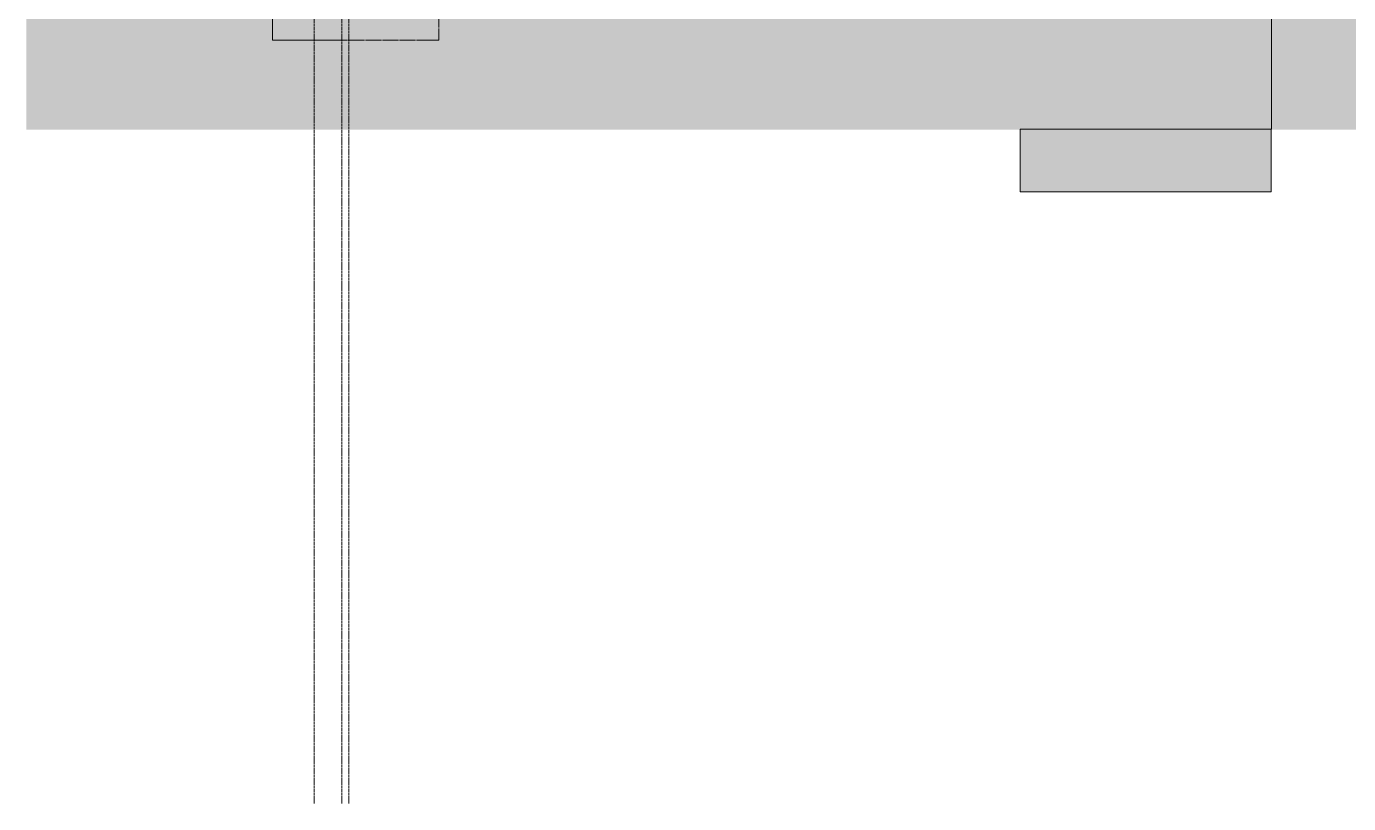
# Model space of a CAD drawing. Header units: inches. Extents: x 21386 to 98546, y -290 to 853.
# Drawn here: x 35382.9 to 35762.1, y -273.2 to -50.2 of the extents above; entities that cross this region are included whole.
import ezdxf

# ---------------------------------------------------------------- set-up
doc = ezdxf.new("R2010")
doc.units = ezdxf.units.IN
doc.header["$MEASUREMENT"] = 0
doc.linetypes.add('Dash Dot 3_16_', pattern=[0.3125, 0.1875, -0.0625, 0, -0.0625])
doc.linetypes.add('Grid Line 1_2_', pattern=[0.875, 0.5, -0.125, 0.125, -0.125])
for name, color, linetype, lineweight in [('A-ANNO-SYMB', 150, 'Continuous', 9), ('C-TOPO', 7, 'Continuous', 13), ('G-ANNO-SYMB', 111, 'Continuous', 9), ('S-GRID', 1, 'Continuous', 9)]:
    doc.layers.add(name, color=color, linetype=linetype, lineweight=lineweight)

# ---------------------------------------------------------------- blocks, each defined once
blk = doc.blocks.new('Section - 3_32_ x 3_8_-18514-Building Section - East_West looking South')
at = {"layer": 'G-ANNO-SYMB'}
blk.add_hatch(color=256, dxfattribs=at).paths.add_polyline_path([(-22946.16, -26.7), (-22874.16, -26.7), (-22874.16, -44.7), (-22946.16, -44.7)], flags=0)
for p, q in [((-22946.16, -26.7), (-22946.16, -44.7)), ((-22874.16, -26.7), (-22946.16, -26.7)), ((-22874.16, -44.7), (-22874.16, -26.7)), ((-22946.16, -44.7), (-22874.16, -44.7))]:
    blk.add_line(p, q, dxfattribs=at)

msp = doc.modelspace()

# ---------------------------------------------------------------- hatches: boundary and pattern name
at = {"layer": 'C-TOPO', "lineweight": 9}
h = msp.add_hatch(dxfattribs=at)
h.set_pattern_fill('FP_46', color=8, style=0, pattern_type=2)
h.set_pattern_definition([(0, (-87780.87, 98.42), (48, 48), [48, -48]), (0, (-87780.87, 116.42), (48, 48), [48, -48]), (0, (-87780.87, 134.42), (48, 48), [48, -48]), (90, (-87774.87, 140.42), (-48, 48), [48, -48]), (90, (-87756.87, 140.42), (-48, 48), [48, -48]), (90, (-87738.87, 140.42), (-48, 48), [48, -48])])
h.paths.add_polyline_path([(39594.05, -79.82), (39688.66, -79.82), (39688.66, -48), (39675.66, -48), (39675.66, -36), (39680.66, -36), (39680.66, -6), (35473.41, -6), (35473.41, -36), (35478.41, -36), (35478.41, -48), (35460.41, -48), (35460.41, -36), (35463.41, -36), (35463.41, 0), (35382.92, 0), (35382.92, -79.82), (39556.73, -79.82)], flags=0)

# ---------------------------------------------------------------- linework, layer by layer
at = {"layer": 'A-ANNO-SYMB', "linetype": 'Dash Dot 3_16_'}
for p, q in [((35453.51, 385.8), (35453.51, -54.12)), ((35501.19, -54.12), (35501.19, 385.8)), ((35453.51, -54.12), (35501.19, -54.12))]:
    msp.add_line(p, q, dxfattribs=at)
at = {"layer": 'G-ANNO-SYMB'}
msp.add_line((35739.99, 737.16), (35739.99, -79.66), dxfattribs=at)
at = {"layer": 'S-GRID', "linetype": 'Grid Line 1_2_'}
for p, q in [((35465.41, -273.16), (35465.41, 671.89)), ((35465.41, -273.16), (35465.41, 671.89)), ((35473.41, -273.16), (35473.41, 671.89)), ((35475.41, -273.16), (35475.41, 671.89))]:
    msp.add_line(p, q, dxfattribs=at)

# ---------------------------------------------------------------- block references
at = {"layer": 'G-ANNO-SYMB'}
msp.add_blockref('Section - 3_32_ x 3_8_-18514-Building Section - East_West looking South', (58614.14, -52.96), dxfattribs=at)

doc.saveas('drawing.dxf')
